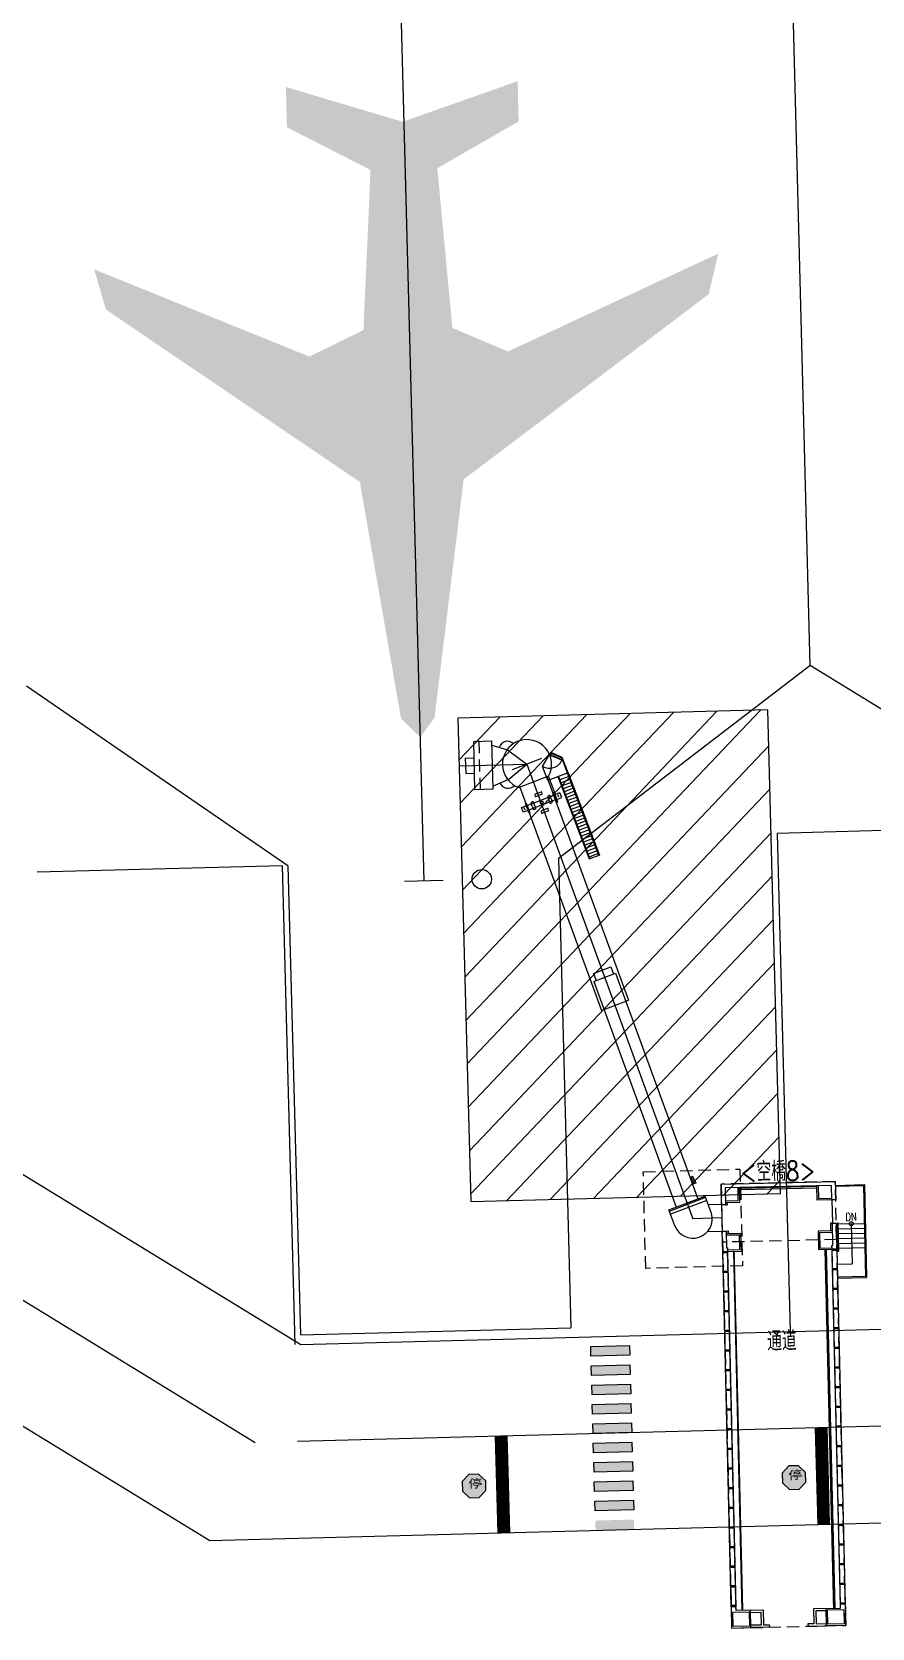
# Model space of a CAD drawing. Extents: x 71210 to 87171, y -11349 to 219.
# Drawn here: x 77401 to 77835, y -7318 to -6493 of the extents above; entities that cross this region are included whole.
import ezdxf
from ezdxf.enums import TextEntityAlignment as Align

# ---------------------------------------------------------------- set-up
doc = ezdxf.new("R2010")
doc.units = 0
doc.linetypes.add('DASHDOT2', pattern=[0.5, 0.25, -0.125, 0, -0.125])
doc.linetypes.add('HIDDEN', pattern=[9.525, 6.35, -3.175])
doc.layers.add('建築', color=7, linetype='Continuous')
doc.styles.add('LMP', font='SIMPLEX.shx', dxfattribs={"width": 0.8, "bigfont": 'lmp.shx'})
doc.styles.add('TC_T1', font='romanc.shx', dxfattribs={"width": 0.8, "bigfont": '@chineset.shx'})

msp = doc.modelspace()

# ---------------------------------------------------------------- hatches: boundary and pattern name
at = {"layer": '建築', "ltscale": 1000}
h = msp.add_hatch(color=256, dxfattribs=at)
h.dxf.hatch_style = 1
h.paths.add_polyline_path([(83121.55, -5771.47), (83115.68, -5774.53), (83110.08, -5772.32), (83107.24, -5766.78), (83109.35, -5760.87), (83115.26, -5758.33), (83120.87, -5760.37), (83123.26, -5765.83)])
h.paths.add_polyline_path([(83411.67, -5650.91), (83418.06, -5649.17), (83423.06, -5652.53), (83424.65, -5658.55), (83421.33, -5663.87), (83415.01, -5665.09), (83409.97, -5661.9), (83408.8, -5656.06)])
h.paths.add_polyline_path([(82083.64, -6006.42), (82082.41, -6001.57), (82078.11, -5999.02), (82073.26, -6000.25), (82070.71, -6004.55), (82071.95, -6009.4), (82076.24, -6011.95), (82081.09, -6010.71)])
h.paths.add_polyline_path([(81772.25, -6123.01), (81773.51, -6127.85), (81777.82, -6130.38), (81782.66, -6129.12), (81785.19, -6124.81), (81783.93, -6119.97), (81779.62, -6117.44), (81774.78, -6118.7)])
h.paths.add_polyline_path([(81988.62, -6214.97), (81993.46, -6213.68), (81995.96, -6209.36), (81994.67, -6204.52), (81990.35, -6202.02), (81985.51, -6203.31), (81983.01, -6207.63), (81984.3, -6212.47)])
h.paths.add_polyline_path([(82119.23, -6883.92), (82114.4, -6885.21), (82111.9, -6889.53), (82113.18, -6894.36), (82117.51, -6896.87), (82122.34, -6895.58), (82124.85, -6891.25), (82123.56, -6886.42)])
h.paths.add_polyline_path([(82271.27, -7154.68), (82275.99, -7153.02), (82278.16, -7148.51), (82276.5, -7143.8), (82272, -7141.63), (82267.28, -7143.28), (82265.11, -7147.79), (82266.77, -7152.51)])
h.paths.add_polyline_path([(81970, -7254.98), (81975, -7255.06), (81978.59, -7251.58), (81978.68, -7246.58), (81975.2, -7242.99), (81970.2, -7242.91), (81966.61, -7246.39), (81966.53, -7251.39)])
h.paths.add_polyline_path([(81821.23, -7131.98), (81821.36, -7136.98), (81824.99, -7140.42), (81829.99, -7140.29), (81833.43, -7136.66), (81833.3, -7131.66), (81829.67, -7128.22), (81824.67, -7128.36)])
h.paths.add_polyline_path([(77964.66, -7187.92), (77964.53, -7182.92), (77960.9, -7179.48), (77955.9, -7179.61), (77952.46, -7183.24), (77952.59, -7188.24), (77956.22, -7191.68), (77961.22, -7191.55)])
h.paths.add_polyline_path([(77788.34, -7238.05), (77788.47, -7243.05), (77792.1, -7246.49), (77797.1, -7246.36), (77800.54, -7242.73), (77800.41, -7237.73), (77796.78, -7234.29), (77791.78, -7234.42)])
h.paths.add_polyline_path([(77623.02, -7242.41), (77623.16, -7247.41), (77626.79, -7250.85), (77631.78, -7250.71), (77635.22, -7247.09), (77635.09, -7242.09), (77631.46, -7238.65), (77626.47, -7238.78)])
h.paths.add_polyline_path([(77374.49, -7105.01), (77377.1, -7100.75), (77375.93, -7095.88), (77371.67, -7093.27), (77366.81, -7094.45), (77364.2, -7098.71), (77365.37, -7103.57), (77369.63, -7106.18)])
h.paths.add_polyline_path([(77247.41, -7137.24), (77247.54, -7142.24), (77251.17, -7145.68), (77256.17, -7145.54), (77259.61, -7141.92), (77259.48, -7136.92), (77255.85, -7133.48), (77250.85, -7133.61)])
h.paths.add_polyline_path([(77037.4, -7097.27), (77037.27, -7092.27), (77033.64, -7088.83), (77028.65, -7088.96), (77025.21, -7092.59), (77025.34, -7097.59), (77028.97, -7101.03), (77033.96, -7100.9)])
h.paths.add_polyline_path([(77074.4, -6308.64), (77074.27, -6303.64), (77070.64, -6300.2), (77065.64, -6300.33), (77062.2, -6303.96), (77062.33, -6308.96), (77065.96, -6312.4), (77070.96, -6312.26)])
for points in [[(77601.31, -6857.7), (77591.36, -6848.13), (77570.07, -6725.8), (77438.87, -6636.68), (77432.75, -6615.87), (77543.93, -6660.97), (77571.94, -6647.33), (77575.58, -6564.49), (77532.38, -6542.47), (77531.88, -6521.67), (77592.22, -6539.62), (77651.58, -6518.65), (77652.13, -6539.45), (77610.1, -6563.62), (77617.9, -6646.17), (77646.57, -6658.38), (77755.34, -6607.73), (77750.27, -6628.83), (77623.73, -6724.44), (77608.64, -6847.69)], [(77689.38, -7172.66), (77689.51, -7177.66), (77709.5, -7177.13), (77709.37, -7172.13)], [(77689.64, -7182.66), (77689.77, -7187.65), (77709.77, -7187.13), (77709.64, -7182.13)], [(77689.91, -7192.65), (77690.04, -7197.65), (77710.03, -7197.13), (77709.9, -7192.13)], [(77690.17, -7202.65), (77690.3, -7207.65), (77710.29, -7207.12), (77710.16, -7202.12)], [(77690.43, -7212.65), (77690.56, -7217.64), (77710.56, -7217.12), (77710.42, -7212.12)], [(77690.69, -7222.64), (77690.83, -7227.64), (77710.82, -7227.12), (77710.69, -7222.12)], [(77690.96, -7232.64), (77691.09, -7237.64), (77711.08, -7237.11), (77710.95, -7232.11)], [(77691.22, -7242.64), (77691.35, -7247.63), (77711.34, -7247.11), (77711.21, -7242.11)], [(77691.48, -7252.63), (77691.61, -7257.63), (77711.61, -7257.1), (77711.48, -7252.11)], [(77691.75, -7262.63), (77691.88, -7267.63), (77711.87, -7267.1), (77711.74, -7262.1)]]:
    msp.add_hatch(color=256, dxfattribs=at).paths.add_polyline_path(points)

# ---------------------------------------------------------------- linework, layer by layer
for p, q in [((77578.46, -5996.02, -12.65), (77603.08, -6931.92, -12.65)), ((77790, -6339.23, -12.65), (77802.66, -6820.62, -12.65)), ((77672.59, -6920.47, -12.65), (77802.66, -6820.62, -12.65)), ((77937.54, -6903.42, -12.65), (77802.72, -6820.61, -12.65)), ((77532.94, -6924.14, -12.65), (77397.8, -6831.26, -12.65)), ((77780.92, -6843.65, -12.65), (77620.78, -6847.86, -12.65)), ((77787.5, -7093.56, -12.65), (77780.92, -6843.65, -12.65)), ((77620.78, -6847.86, -12.65), (77627.36, -7097.77, -12.65)), ((77932.54, -6903.55, -12.65), (77785.66, -6907.41, -12.65)), ((77785.66, -6907.41, -12.65), (77792.43, -7164.95, -12.65)), ((77672.71, -6920.36, -12.65), (77679.09, -7162.93, -12.65)), ((77529.94, -6924.22, -12.65), (77403.34, -6927.55, -12.65)), ((77529.94, -6924.22, -12.65), (77536.45, -7171.68, -12.65)), ((77532.94, -6924.14, -12.65), (77539.32, -7166.6, -12.65)), ((77593.08, -6932.19, 87.67), (77613.08, -6931.66, 87.67)), ((77364.53, -7064.48, -12.65), (77539.51, -7171.6, -12.65)), ((77627.36, -7097.77, -12.65), (77787.5, -7093.56, -12.65)), ((77335.85, -7111.93, -12.65), (77516.03, -7222.24, -12.65)), ((77492.55, -7272.87, -12.65), (81844.68, -7158.4, -12.65)), ((77539.51, -7171.6, -12.65), (78217.73, -7153.76, -12.65)), ((77315.82, -7164.68, -12.65), (77492.55, -7272.87, -12.65)), ((77539.32, -7166.6, -12.65), (77679.09, -7162.93, -12.65)), ((77689.38, -7172.66, -12.65), (77709.37, -7172.13, -12.65)), ((77689.51, -7177.66, -12.65), (77689.38, -7172.66, -12.65)), ((77709.5, -7177.13, -12.65), (77689.51, -7177.66, -12.65)), ((77709.37, -7172.13, -12.65), (77709.5, -7177.13, -12.65)), ((77689.64, -7182.66, -12.65), (77709.64, -7182.13, -12.65)), ((77689.77, -7187.65, -12.65), (77689.64, -7182.66, -12.65)), ((77709.64, -7182.13, -12.65), (77709.77, -7187.13, -12.65)), ((77709.77, -7187.13, -12.65), (77689.77, -7187.65, -12.65)), ((77689.91, -7192.65, -12.65), (77709.9, -7192.13, -12.65)), ((77690.04, -7197.65, -12.65), (77689.91, -7192.65, -12.65)), ((77709.9, -7192.13, -12.65), (77710.03, -7197.13, -12.65)), ((77537.78, -7221.66, -12.65), (78315.15, -7201.22, -12.65)), ((77710.03, -7197.13, -12.65), (77690.04, -7197.65, -12.65)), ((77690.17, -7202.65, -12.65), (77710.16, -7202.12, -12.65)), ((77710.16, -7202.12, -12.65), (77710.29, -7207.12, -12.65)), ((77690.3, -7207.65, -12.65), (77690.17, -7202.65, -12.65)), ((77710.29, -7207.12, -12.65), (77690.3, -7207.65, -12.65)), ((77643.53, -7218.89, -12.65), (77644.86, -7268.87, -12.65)), ((77644.03, -7218.88, -12.65), (77645.36, -7268.85, -12.65)), ((77644.53, -7218.86, -12.65), (77645.86, -7268.84, -12.65)), ((77645.03, -7218.85, -12.65), (77646.36, -7268.82, -12.65)), ((77645.53, -7218.84, -12.65), (77646.86, -7268.8, -12.65)), ((77646.03, -7218.83, -12.65), (77647.36, -7268.79, -12.65)), ((77646.03, -7218.83, -12.65), (77647.36, -7268.79, -12.65)), ((77646.04, -7218.82, -12.65), (77647.35, -7268.8, -12.65)), ((77646.04, -7218.82, -12.65), (77647.35, -7268.81, -12.65)), ((77690.43, -7212.65, -12.65), (77710.42, -7212.12, -12.65)), ((77690.56, -7217.64, -12.65), (77690.43, -7212.65, -12.65)), ((77710.56, -7217.12, -12.65), (77690.56, -7217.64, -12.65)), ((77710.42, -7212.12, -12.65), (77710.56, -7217.12, -12.65)), ((77805.35, -7214.63, -12.65), (77806.68, -7264.61, -12.65)), ((77805.85, -7214.61, -12.65), (77807.18, -7264.59, -12.65)), ((77806.35, -7214.6, -12.65), (77807.68, -7264.58, -12.65)), ((77806.85, -7214.59, -12.65), (77808.18, -7264.57, -12.65)), ((77807.35, -7214.57, -12.65), (77808.68, -7264.55, -12.65)), ((77807.85, -7214.56, -12.65), (77809.18, -7264.54, -12.65)), ((77808.35, -7214.55, -12.65), (77809.68, -7264.52, -12.65)), ((77808.85, -7214.53, -12.65), (77810.18, -7264.51, -12.65)), ((77809.35, -7214.52, -12.65), (77810.68, -7264.49, -12.65)), ((77809.85, -7214.51, -12.65), (77811.18, -7264.48, -12.65)), ((77810.35, -7214.49, -12.65), (77811.67, -7264.46, -12.65)), ((77810.85, -7214.48, -12.65), (77812.17, -7264.45, -12.65)), ((77811.35, -7214.46, -12.65), (77812.67, -7264.44, -12.65)), ((77811.35, -7214.46, -12.65), (77812.67, -7264.44, -12.65)), ((77811.35, -7214.47, -12.65), (77812.67, -7264.45, -12.65)), ((77811.35, -7214.47, -12.65), (77812.67, -7264.43, -12.65)), ((77811.35, -7214.47, -12.65), (77812.67, -7264.43, -12.65)), ((77640.03, -7218.98, -12.65), (77641.36, -7268.97, -12.65)), ((77640.53, -7218.97, -12.65), (77641.86, -7268.95, -12.65)), ((77641.03, -7218.96, -12.65), (77642.36, -7268.94, -12.65)), ((77641.53, -7218.94, -12.65), (77642.86, -7268.92, -12.65)), ((77642.03, -7218.93, -12.65), (77643.36, -7268.91, -12.65)), ((77642.53, -7218.92, -12.65), (77643.86, -7268.9, -12.65)), ((77643.03, -7218.9, -12.65), (77644.36, -7268.88, -12.65)), ((77690.69, -7222.64, -12.65), (77710.69, -7222.12, -12.65)), ((77690.83, -7227.64, -12.65), (77690.69, -7222.64, -12.65)), ((77710.82, -7227.12, -12.65), (77690.83, -7227.64, -12.65)), ((77710.69, -7222.12, -12.65), (77710.82, -7227.12, -12.65)), ((77690.96, -7232.64, -12.65), (77710.95, -7232.11, -12.65)), ((77691.09, -7237.64, -12.65), (77690.96, -7232.64, -12.65)), ((77710.95, -7232.11, -12.65), (77711.08, -7237.11, -12.65)), ((77791.78, -7234.42, -12.65), (77788.34, -7238.05, -12.65)), ((77791.78, -7234.42, -12.65), (77788.34, -7238.05, -12.65)), ((77796.78, -7234.29, -12.65), (77791.78, -7234.42, -12.65)), ((77796.78, -7234.29, -12.65), (77791.78, -7234.42, -12.65)), ((77800.41, -7237.73, -12.65), (77796.78, -7234.29, -12.65)), ((77800.41, -7237.73, -12.65), (77796.78, -7234.29, -12.65)), ((77626.47, -7238.78, -12.65), (77623.02, -7242.41, -12.65)), ((77626.47, -7238.78, -12.65), (77623.02, -7242.41, -12.65)), ((77623.02, -7242.41, -12.65), (77623.16, -7247.41, -12.65)), ((77623.02, -7242.41, -12.65), (77623.16, -7247.41, -12.65)), ((77631.46, -7238.65, -12.65), (77626.47, -7238.78, -12.65)), ((77631.46, -7238.65, -12.65), (77626.47, -7238.78, -12.65)), ((77635.09, -7242.09, -12.65), (77631.46, -7238.65, -12.65)), ((77635.09, -7242.09, -12.65), (77631.46, -7238.65, -12.65)), ((77635.22, -7247.09, -12.65), (77635.09, -7242.09, -12.65)), ((77635.22, -7247.09, -12.65), (77635.09, -7242.09, -12.65)), ((77711.08, -7237.11, -12.65), (77691.09, -7237.64, -12.65)), ((77691.22, -7242.64, -12.65), (77711.21, -7242.11, -12.65)), ((77691.35, -7247.63, -12.65), (77691.22, -7242.64, -12.65)), ((77711.21, -7242.11, -12.65), (77711.34, -7247.11, -12.65)), ((77788.34, -7238.05, -12.65), (77788.47, -7243.05, -12.65)), ((77788.34, -7238.05, -12.65), (77788.47, -7243.05, -12.65)), ((77788.47, -7243.05, -12.65), (77792.1, -7246.49, -12.65)), ((77788.47, -7243.05, -12.65), (77792.1, -7246.49, -12.65)), ((77797.1, -7246.36, -12.65), (77800.54, -7242.73, -12.65)), ((77797.1, -7246.36, -12.65), (77800.54, -7242.73, -12.65)), ((77800.54, -7242.73, -12.65), (77800.41, -7237.73, -12.65)), ((77800.54, -7242.73, -12.65), (77800.41, -7237.73, -12.65)), ((77623.16, -7247.41, -12.65), (77626.79, -7250.85, -12.65)), ((77623.16, -7247.41, -12.65), (77626.79, -7250.85, -12.65)), ((77626.79, -7250.85, -12.65), (77631.78, -7250.71, -12.65)), ((77626.79, -7250.85, -12.65), (77631.78, -7250.71, -12.65)), ((77631.78, -7250.71, -12.65), (77635.22, -7247.09, -12.65)), ((77631.78, -7250.71, -12.65), (77635.22, -7247.09, -12.65)), ((77711.34, -7247.11, -12.65), (77691.35, -7247.63, -12.65)), ((77792.1, -7246.49, -12.65), (77797.1, -7246.36, -12.65)), ((77792.1, -7246.49, -12.65), (77797.1, -7246.36, -12.65)), ((77691.48, -7252.63, -12.65), (77711.48, -7252.11, -12.65)), ((77691.61, -7257.63, -12.65), (77691.48, -7252.63, -12.65)), ((77711.61, -7257.1, -12.65), (77691.61, -7257.63, -12.65)), ((77711.48, -7252.11, -12.65), (77711.61, -7257.1, -12.65))]:
    msp.add_line(p, q, dxfattribs=at)
at = {"layer": '建築', "linetype": 'Continuous', "ltscale": 1000}
for p, q in [((77621.35, -6869.46, -12.65), (77642.39, -6847.29, -12.65)), ((77621.94, -6891.9, -12.65), (77664.83, -6846.7, -12.65)), ((77622.53, -6914.35, -12.65), (77687.27, -6846.11, -12.65)), ((77623.12, -6936.79, -12.65), (77709.71, -6845.52, -12.65)), ((77623.71, -6959.23, -12.65), (77732.16, -6844.93, -12.65)), ((77624.3, -6981.68, -12.65), (77754.6, -6844.34, -12.65)), ((77624.89, -7004.12, -12.65), (77777.04, -6843.75, -12.65)), ((77625.48, -7026.56, -12.65), (77781.41, -6862.21, -12.65)), ((77626.07, -7049, -12.65), (77782, -6884.65, -12.65)), ((77626.66, -7071.45, -12.65), (77782.59, -6907.1, -12.65)), ((77627.25, -7093.89, -12.65), (77783.18, -6929.54, -12.65)), ((77645.92, -7097.28, -12.65), (77783.77, -6951.98, -12.65)), ((77668.36, -7096.69, -12.65), (77784.36, -6974.43, -12.65)), ((77690.8, -7096.1, -12.65), (77784.95, -6996.87, -12.65)), ((77713.25, -7095.51, -12.65), (77785.54, -7019.31, -12.65)), ((77735.69, -7094.92, -12.65), (77786.13, -7041.75, -12.65)), ((77758.13, -7094.33, -12.65), (77786.72, -7064.2, -12.65)), ((77780.57, -7093.74, -12.65), (77787.31, -7086.64, -12.65))]:
    msp.add_line(p, q, dxfattribs=at)
at = {"layer": '建築', "linetype": 'HIDDEN'}
for p, q in [((77631.56, -6859.66, 87.67), (77632.22, -6884.82, 87.67)), ((77716.51, -7082.29, 183.4), (77766.5, -7080.97, 183.4)), ((77717.83, -7132.27, 183.4), (77716.51, -7082.29, 183.4)), ((77766.5, -7080.97, 183.4), (77767.81, -7130.95, 183.4)), ((77815.73, -7087.36, 183.4), (77756.74, -7088.76, 183.4)), ((77756.74, -7088.76, 183.4), (77762.19, -7318.19, 183.4)), ((77821.18, -7316.79, 183.4), (77815.73, -7087.36, 183.4)), ((77816.44, -7117.35, 183.4), (77757.46, -7118.75, 183.4)), ((77757.46, -7118.75, 183.4), (77762.19, -7318.19, 183.4)), ((77821.18, -7316.79, 183.4), (77816.44, -7117.35, 183.4)), ((77767.81, -7130.95, 183.4), (77717.83, -7132.27, 183.4)), ((77762.19, -7318.19, 183.4), (77821.18, -7316.79, 183.4)), ((77762.19, -7318.19, 183.4), (77821.18, -7316.79, 183.4))]:
    msp.add_line(p, q, dxfattribs=at)
at = {"layer": '建築'}
for p, q in [((77638.2, -6861.77, 87.67), (77646.33, -6864.27, 87.67)), ((77621.43, -6872.6, 87.67), (77656.42, -6871.68, 87.67)), ((77624.54, -6868.52, 87.67), (77629.35, -6868.39, 87.67)), ((77624.54, -6868.52, 87.67), (77624.9, -6876.51, 87.67)), ((77646.33, -6864.27, 87.67), (77656.42, -6871.68, 87.67)), ((77647.14, -6879.46, 87.67), (77656.42, -6871.68, 87.67)), ((77663.97, -6868.78, 87.67), (77648.86, -6874.59, 87.67)), ((77656.42, -6871.68, 87.67), (77742.16, -7106.62, 183.4)), ((77664.45, -6872.79, 87.67), (77668.01, -6866.61, 87.67)), ((77669.25, -6865.78, 87.67), (77667.93, -6866.28, 87.67)), ((77674.6, -6869.36, 87.67), (77668.01, -6866.61, 87.67)), ((77669.24, -6866.14, 87.67), (77668.07, -6866.58, 87.67)), ((77674.48, -6869.66, 87.67), (77668.28, -6867.08, 87.67)), ((77669.24, -6866.14, 87.67), (77674.39, -6868.44, 87.67)), ((77674.65, -6868.2, 87.67), (77669.25, -6865.78, 87.67)), ((77677.38, -6876.29, 87.67), (77674.39, -6868.44, 87.67)), ((77674.48, -6869.66, 87.67), (77674.6, -6869.36, 87.67)), ((77677.69, -6876.18, 87.67), (77674.65, -6868.2, 87.67)), ((77624.9, -6876.51, 87.67), (77629.34, -6876.39, 87.67)), ((77667.49, -6877.93, 87.67), (77652.38, -6883.74, 87.67)), ((77667.25, -6880.16, 87.67), (77664.45, -6872.79, 87.67)), ((77666.78, -6878.2, 91.38), (77708.91, -6993.63, 138.41)), ((77677.69, -6876.18, 87.67), (77667.25, -6880.16, 87.67)), ((77678.04, -6878.01, 87.67), (77673.43, -6879.77, 87.67)), ((77678.62, -6879.55, 87.67), (77674.02, -6881.3, 87.67)), ((77652.78, -6883.59, 91.48), (77694.91, -6999.02, 138.51)), ((77660.42, -6887.59, 87.67), (77660.66, -6888.21, 87.67)), ((77662.15, -6886.58, 87.67), (77660.61, -6887.17, 87.67)), ((77661.08, -6888.4, 87.67), (77664.15, -6887.22, 87.67)), ((77662.15, -6886.58, 87.67), (77663.68, -6885.99, 87.67)), ((77664.34, -6886.79, 87.67), (77664.1, -6886.18, 87.67)), ((77667.12, -6888.54, 87.67), (77668.3, -6891.6, 87.67)), ((77667.92, -6887.88, 87.67), (77667.31, -6888.11, 87.67)), ((77668.94, -6889.6, 87.67), (77668.35, -6888.07, 87.67)), ((77670.15, -6886.32, 87.67), (77670.52, -6886.17, 87.67)), ((77670.15, -6886.32, 87.67), (77672.04, -6891.22, 87.67)), ((77672.41, -6891.08, 87.67), (77670.52, -6886.17, 87.67)), ((77679.21, -6881.08, 87.67), (77674.61, -6882.84, 87.67)), ((77679.79, -6882.61, 87.67), (77675.19, -6884.37, 87.67)), ((77680.38, -6884.15, 87.67), (77675.78, -6885.9, 87.67)), ((77680.96, -6885.68, 87.67), (77676.36, -6887.44, 87.67)), ((77681.55, -6887.22, 87.67), (77676.95, -6888.97, 87.67)), ((77682.13, -6888.75, 87.67), (77677.53, -6890.51, 87.67)), ((77656.02, -6891.75, 87.67), (77655.56, -6891.93, 87.67)), ((77655.56, -6891.93, 87.67), (77657.45, -6896.83, 87.67)), ((77656.02, -6891.75, 87.67), (77657.91, -6896.65, 87.67)), ((77657.91, -6896.65, 87.67), (77657.45, -6896.83, 87.67)), ((77659.13, -6893.37, 87.67), (77658.54, -6891.84, 87.67)), ((77659.34, -6891.18, 87.67), (77658.73, -6891.41, 87.67)), ((77659.13, -6893.37, 87.67), (77659.72, -6894.9, 87.67)), ((77660.94, -6894.43, 87.67), (77659.76, -6891.37, 87.67)), ((77660.14, -6895.09, 87.67), (77660.75, -6894.86, 87.67)), ((77663.72, -6896.18, 87.67), (77663.96, -6896.79, 87.67)), ((77666.98, -6894.57, 87.67), (77663.91, -6895.75, 87.67)), ((77665.92, -6896.39, 87.67), (77664.38, -6896.98, 87.67)), ((77665.92, -6896.39, 87.67), (77667.45, -6895.8, 87.67)), ((77667.64, -6895.38, 87.67), (77667.4, -6894.76, 87.67)), ((77668.72, -6891.79, 87.67), (77669.34, -6891.56, 87.67)), ((77668.94, -6889.6, 87.67), (77669.53, -6891.13, 87.67)), ((77672.04, -6891.22, 87.67), (77672.41, -6891.08, 87.67)), ((77682.72, -6890.29, 87.67), (77678.12, -6892.04, 87.67)), ((77683.3, -6891.82, 87.67), (77678.7, -6893.58, 87.67)), ((77683.89, -6893.36, 87.67), (77679.29, -6895.11, 87.67)), ((77684.47, -6894.89, 87.67), (77679.87, -6896.65, 87.67)), ((77685.06, -6896.42, 87.67), (77680.46, -6898.18, 87.67)), ((77685.64, -6897.96, 87.67), (77681.04, -6899.71, 87.67)), ((77686.23, -6899.49, 87.67), (77681.63, -6901.25, 87.67)), ((77686.81, -6901.03, 87.67), (77682.21, -6902.78, 87.67)), ((77687.4, -6902.56, 87.67), (77682.8, -6904.32, 87.67)), ((77687.98, -6904.1, 87.67), (77683.38, -6905.85, 87.67)), ((77690.76, -6979.79, 87.67), (77699.75, -6976.42, 87.67)), ((77699.75, -6976.42, 131.02), (77701.12, -6980.17, 132.55)), ((77690.76, -6979.79, 131.05), (77692.13, -6983.55, 132.58)), ((77691.01, -6983.97, 87.67), (77702.25, -6979.75, 87.67)), ((77691.01, -6983.97, 132.59), (77733.57, -7100.57, 180.1)), ((77702.25, -6979.75, 132.54), (77744.79, -7096.32, 180.04)), ((77694.91, -6999.02, 87.67), (77708.91, -6993.63, 87.67)), ((77742.11, -7084.73, 87.67), (77741.47, -7084.98, 87.67)), ((77741.7, -7085.59, 87.67), (77741.47, -7084.98, 87.67)), ((77741.7, -7085.59, 87.67), (77742.35, -7085.35, 87.67)), ((77741.95, -7086.88, 87.67), (77741.7, -7085.59, 87.67)), ((77743.03, -7086.47, 87.67), (77741.95, -7086.88, 87.67)), ((77741.95, -7086.88, 87.67), (77742.26, -7087.68, 87.67)), ((77742.35, -7085.35, 87.67), (77742.11, -7084.73, 87.67)), ((77743.03, -7086.47, 87.67), (77742.35, -7085.35, 87.67)), ((77743.03, -7086.47, 87.67), (77743.68, -7088.19, 87.67)), ((77729.67, -7102.06, 183.4), (77748.43, -7094.94, 183.4)), ((77741.67, -7087.9, 87.67), (77743.33, -7087.27, 87.67)), ((77743.68, -7088.19, 87.67), (77742.03, -7088.82, 87.67)), ((77751.8, -7103.85, 183.4), (77748.43, -7094.94, 183.4)), ((77756.74, -7088.76, 183.4), (77815.73, -7087.36, 183.4)), ((77757, -7099.51, 183.4), (77756.74, -7088.76, 183.4)), ((77813.77, -7089.41, 183.4), (77758.79, -7090.71, 183.4)), ((77758.79, -7090.71, 183.4), (77759, -7099.46, 183.4)), ((77765.65, -7097.25, 183.4), (77765.49, -7090.55, 183.4)), ((77766.29, -7090.73, 183.4), (77806.28, -7089.78, 183.4)), ((77766.47, -7098.03, 183.4), (77766.29, -7090.53, 183.4)), ((77766.31, -7091.53, 183.4), (77806.3, -7090.58, 183.4)), ((77806.45, -7097.08, 183.4), (77806.28, -7089.58, 183.4)), ((77807.24, -7096.26, 183.4), (77807.08, -7089.56, 183.4)), ((77813.95, -7096.9, 183.4), (77813.77, -7089.41, 183.4)), ((77815.73, -7087.36, 183.4), (77815.95, -7096.86, 183.4)), ((77815.77, -7089.36, 183.4), (77830.77, -7089, 183.4)), ((77815.79, -7089.86, 183.4), (77830.28, -7089.51, 183.4)), ((77830.28, -7089.51, 183.4), (77831.4, -7136.5, 183.4)), ((77830.77, -7089, 183.4), (77831.91, -7136.99, 183.4)), ((77732.76, -7110.21, 183.4), (77729.67, -7102.06, 183.4)), ((77748.71, -7095.68, 183.4), (77729.94, -7102.79, 183.4)), ((77749.29, -7097.21, 183.4), (77730.53, -7104.33, 183.4)), ((77756.97, -7099.23, 183.4), (77750.12, -7099.41, 183.4)), ((77759, -7099.46, 183.4), (77757, -7099.51, 183.4)), ((77757, -7099.51, 183.4), (77757.32, -7113, 183.4)), ((77758.95, -7097.41, 183.4), (77765.65, -7097.25, 183.4)), ((77758.97, -7098.21, 183.4), (77766.47, -7098.03, 183.4)), ((77758.98, -7098.66, 183.4), (77759.18, -7098.65, 183.4)), ((77759, -7099.46, 183.4), (77760, -7099.44, 183.4)), ((77759.18, -7098.65, 183.4), (77759.17, -7098.2, 183.4)), ((77760, -7099.44, 183.4), (77759.97, -7098.19, 183.4)), ((77813.95, -7096.9, 183.4), (77806.45, -7097.08, 183.4)), ((77813.93, -7096.1, 183.4), (77807.24, -7096.26, 183.4)), ((77815.95, -7096.86, 183.4), (77813.95, -7096.9, 183.4)), ((77813.95, -7096.9, 183.4), (77814.24, -7108.9, 183.4)), ((77757.16, -7106.23, 183.4), (77742.16, -7106.62, 183.4)), ((77814.24, -7108.9, 183.4), (77813.24, -7108.92, 183.4)), ((77813.24, -7108.92, 183.4), (77813.33, -7112.92, 183.4)), ((77814.26, -7109.7, 183.4), (77814.06, -7109.7, 183.4)), ((77814.06, -7109.7, 183.4), (77814.13, -7112.9, 183.4)), ((77814.24, -7108.9, 183.4), (77816.24, -7108.85, 183.4)), ((77814.51, -7120.4, 183.4), (77814.24, -7108.9, 183.4)), ((77816.24, -7108.85, 183.4), (77816.56, -7122.35, 183.4)), ((77817.24, -7108.83, 183.4), (77816.74, -7108.84, 183.4)), ((77816.74, -7108.84, 183.4), (77817.07, -7122.84, 183.4)), ((77817.58, -7123.32, 183.4), (77817.24, -7108.83, 183.4)), ((77817.25, -7109.33, 183.4), (77830.74, -7109.01, 183.4)), ((77817.31, -7111.83, 183.4), (77830.8, -7111.51, 183.4)), ((77824, -7109.17, 183.4), (77824.49, -7129.91, 183.4)), ((77757.34, -7113.22, 183.4), (77749.53, -7113.43, 183.4)), ((77757.32, -7113, 183.4), (77759.32, -7112.96, 183.4)), ((77757.57, -7123.75, 183.4), (77757.32, -7113, 183.4)), ((77759.32, -7112.96, 183.4), (77760.32, -7112.93, 183.4)), ((77759.32, -7112.96, 183.4), (77759.53, -7121.7, 183.4)), ((77759.34, -7113.76, 183.4), (77759.54, -7113.75, 183.4)), ((77759.35, -7114.2, 183.4), (77766.85, -7114.03, 183.4)), ((77759.37, -7115, 183.4), (77766.06, -7114.85, 183.4)), ((77759.54, -7113.75, 183.4), (77759.55, -7114.2, 183.4)), ((77760.32, -7112.93, 183.4), (77760.35, -7114.18, 183.4)), ((77766.06, -7114.85, 183.4), (77766.25, -7122.74, 183.4)), ((77766.85, -7114.03, 183.4), (77767.07, -7123.52, 183.4)), ((77814.33, -7112.9, 183.4), (77806.83, -7113.08, 183.4)), ((77806.83, -7113.08, 183.4), (77807.06, -7122.57, 183.4)), ((77814.35, -7113.7, 183.4), (77807.65, -7113.86, 183.4)), ((77807.65, -7113.86, 183.4), (77807.84, -7121.76, 183.4)), ((77816.37, -7114.35, 183.4), (77816.87, -7114.34, 183.4)), ((77816.43, -7116.85, 183.4), (77816.93, -7116.84, 183.4)), ((77816.49, -7119.35, 183.4), (77816.99, -7119.34, 183.4)), ((77817.37, -7114.33, 183.4), (77830.86, -7114.01, 183.4)), ((77817.43, -7116.83, 183.4), (77830.92, -7116.51, 183.4)), ((77817.49, -7119.33, 183.4), (77830.98, -7119.01, 183.4)), ((77760.07, -7123.69, 183.4), (77757.57, -7123.75, 183.4)), ((77757.57, -7123.75, 183.4), (77760.07, -7123.69, 183.4)), ((77760.07, -7123.69, 183.4), (77757.57, -7123.75, 183.4)), ((77761.93, -7307.2, 183.4), (77757.57, -7123.75, 183.4)), ((77760.09, -7124.29, 183.4), (77757.59, -7124.35, 183.4)), ((77759.53, -7121.7, 183.4), (77760.03, -7121.69, 183.4)), ((77760.03, -7121.69, 183.4), (77760.07, -7123.69, 183.4)), ((77766.25, -7122.74, 183.4), (77760.05, -7122.89, 183.4)), ((77767.07, -7123.52, 183.4), (77760.07, -7123.69, 183.4)), ((77760.07, -7123.69, 183.4), (77764.43, -7307.14, 183.4)), ((77763.57, -7123.61, 183.4), (77763.07, -7123.62, 183.4)), ((77763.07, -7123.62, 183.4), (77767.48, -7309.07, 183.4)), ((77767.98, -7309.05, 183.4), (77763.57, -7123.61, 183.4)), ((77807.06, -7122.57, 183.4), (77814.06, -7122.41, 183.4)), ((77807.84, -7121.76, 183.4), (77814.04, -7121.61, 183.4)), ((77810.56, -7122.49, 183.4), (77811.06, -7122.48, 183.4)), ((77814.96, -7307.94, 183.4), (77810.56, -7122.49, 183.4)), ((77811.06, -7122.48, 183.4), (77815.46, -7307.93, 183.4)), ((77814.01, -7120.41, 183.4), (77814.51, -7120.4, 183.4)), ((77814.06, -7122.41, 183.4), (77814.01, -7120.41, 183.4)), ((77816.56, -7122.35, 183.4), (77814.06, -7122.41, 183.4)), ((77814.06, -7122.41, 183.4), (77816.56, -7122.35, 183.4)), ((77816.56, -7122.35, 183.4), (77814.06, -7122.41, 183.4)), ((77818.41, -7305.86, 183.4), (77814.06, -7122.41, 183.4)), ((77816.57, -7122.95, 183.4), (77814.07, -7123.01, 183.4)), ((77816.55, -7121.85, 183.4), (77817.05, -7121.84, 183.4)), ((77816.56, -7122.35, 183.4), (77820.91, -7305.8, 183.4)), ((77817.07, -7122.84, 183.4), (77816.57, -7122.85, 183.4)), ((77816.58, -7123.35, 183.4), (77817.58, -7123.32, 183.4)), ((77817.55, -7121.83, 183.4), (77831.04, -7121.5, 183.4)), ((77760.31, -7133.85, 183.4), (77757.82, -7133.91, 183.4)), ((77760.33, -7134.45, 183.4), (77757.83, -7134.51, 183.4)), ((77816.8, -7132.51, 183.4), (77814.3, -7132.57, 183.4)), ((77816.81, -7133.11, 183.4), (77814.31, -7133.17, 183.4)), ((77816.74, -7130.1, 183.4), (77824.49, -7129.91, 183.4)), ((77816.74, -7130.1, 183.4), (77824.49, -7129.91, 183.4)), ((77760.56, -7144.01, 183.4), (77758.06, -7144.07, 183.4)), ((77760.57, -7144.61, 183.4), (77758.07, -7144.67, 183.4)), ((77817.04, -7142.67, 183.4), (77814.54, -7142.72, 183.4)), ((77817.05, -7143.27, 183.4), (77814.55, -7143.32, 183.4)), ((77831.4, -7136.5, 183.4), (77816.9, -7136.84, 183.4)), ((77816.91, -7137.34, 183.4), (77831.91, -7136.99, 183.4)), ((77817.28, -7152.82, 183.4), (77814.78, -7152.88, 183.4)), ((77760.8, -7154.17, 183.4), (77758.3, -7154.22, 183.4)), ((77760.81, -7154.76, 183.4), (77758.31, -7154.82, 183.4)), ((77817.3, -7153.42, 183.4), (77814.8, -7153.48, 183.4)), ((77761.04, -7164.32, 183.4), (77758.54, -7164.38, 183.4)), ((77761.05, -7164.92, 183.4), (77758.55, -7164.98, 183.4)), ((77817.52, -7162.98, 183.4), (77815.02, -7163.04, 183.4)), ((77817.54, -7163.58, 183.4), (77815.04, -7163.64, 183.4)), ((77761.28, -7174.48, 183.4), (77758.78, -7174.54, 183.4)), ((77761.29, -7175.08, 183.4), (77758.79, -7175.14, 183.4)), ((77817.76, -7173.14, 183.4), (77815.26, -7173.2, 183.4)), ((77817.78, -7173.74, 183.4), (77815.28, -7173.8, 183.4)), ((77761.52, -7184.64, 183.4), (77759.02, -7184.7, 183.4)), ((77761.53, -7185.24, 183.4), (77759.04, -7185.3, 183.4)), ((77818, -7183.3, 183.4), (77815.51, -7183.36, 183.4)), ((77818.02, -7183.9, 183.4), (77815.52, -7183.96, 183.4)), ((77818.25, -7193.46, 183.4), (77815.75, -7193.52, 183.4)), ((77818.26, -7194.06, 183.4), (77815.76, -7194.12, 183.4)), ((77761.76, -7194.8, 183.4), (77759.26, -7194.86, 183.4)), ((77761.78, -7195.4, 183.4), (77759.28, -7195.46, 183.4)), ((77762, -7204.96, 183.4), (77759.5, -7205.02, 183.4)), ((77762.02, -7205.56, 183.4), (77759.52, -7205.62, 183.4)), ((77818.49, -7203.61, 183.4), (77815.99, -7203.67, 183.4)), ((77818.5, -7204.21, 183.4), (77816, -7204.27, 183.4)), ((77762.24, -7215.11, 183.4), (77759.75, -7215.17, 183.4)), ((77762.26, -7215.71, 183.4), (77759.76, -7215.77, 183.4)), ((77818.73, -7213.77, 183.4), (77816.23, -7213.83, 183.4)), ((77818.74, -7214.37, 183.4), (77816.24, -7214.43, 183.4)), ((77762.49, -7225.27, 183.4), (77759.99, -7225.33, 183.4)), ((77762.5, -7225.87, 183.4), (77760, -7225.93, 183.4)), ((77818.97, -7223.93, 183.4), (77816.47, -7223.99, 183.4)), ((77818.98, -7224.53, 183.4), (77816.48, -7224.59, 183.4)), ((77819.21, -7234.09, 183.4), (77816.71, -7234.15, 183.4)), ((77819.23, -7234.69, 183.4), (77816.73, -7234.75, 183.4)), ((77762.73, -7235.43, 183.4), (77760.23, -7235.49, 183.4)), ((77762.74, -7236.03, 183.4), (77760.24, -7236.09, 183.4)), ((77762.97, -7245.59, 183.4), (77760.47, -7245.65, 183.4)), ((77762.98, -7246.19, 183.4), (77760.48, -7246.25, 183.4)), ((77819.45, -7244.25, 183.4), (77816.95, -7244.31, 183.4)), ((77819.47, -7244.85, 183.4), (77816.97, -7244.91, 183.4)), ((77763.21, -7255.75, 183.4), (77760.71, -7255.81, 183.4)), ((77763.22, -7256.35, 183.4), (77760.72, -7256.41, 183.4)), ((77819.69, -7254.41, 183.4), (77817.19, -7254.47, 183.4)), ((77819.71, -7255.01, 183.4), (77817.21, -7255.07, 183.4)), ((77763.45, -7265.91, 183.4), (77760.95, -7265.97, 183.4)), ((77763.46, -7266.51, 183.4), (77760.97, -7266.57, 183.4)), ((77819.93, -7264.56, 183.4), (77817.44, -7264.62, 183.4)), ((77819.95, -7265.16, 183.4), (77817.45, -7265.22, 183.4)), ((77763.69, -7276.06, 183.4), (77761.19, -7276.12, 183.4)), ((77820.18, -7274.72, 183.4), (77817.68, -7274.78, 183.4)), ((77820.19, -7275.32, 183.4), (77817.69, -7275.38, 183.4)), ((77763.71, -7276.66, 183.4), (77761.21, -7276.72, 183.4)), ((77820.42, -7284.88, 183.4), (77817.92, -7284.94, 183.4)), ((77763.93, -7286.22, 183.4), (77761.43, -7286.28, 183.4)), ((77763.95, -7286.82, 183.4), (77761.45, -7286.88, 183.4)), ((77820.43, -7285.48, 183.4), (77817.93, -7285.54, 183.4)), ((77764.17, -7296.38, 183.4), (77761.68, -7296.44, 183.4)), ((77764.19, -7296.98, 183.4), (77761.69, -7297.04, 183.4)), ((77820.66, -7295.04, 183.4), (77818.16, -7295.1, 183.4)), ((77820.67, -7295.64, 183.4), (77818.17, -7295.7, 183.4)), ((77764.42, -7306.54, 183.4), (77761.92, -7306.6, 183.4)), ((77764.43, -7307.14, 183.4), (77761.93, -7307.2, 183.4)), ((77764.43, -7307.14, 183.4), (77761.93, -7307.2, 183.4)), ((77761.93, -7307.2, 183.4), (77762.19, -7318.19, 183.4)), ((77761.93, -7307.2, 183.4), (77761.99, -7309.7, 183.4)), ((77764.48, -7309.14, 183.4), (77764.43, -7307.14, 183.4)), ((77771.98, -7308.96, 183.4), (77764.48, -7309.14, 183.4)), ((77771.98, -7308.96, 183.4), (77778.47, -7308.81, 183.4)), ((77772.19, -7317.96, 183.4), (77771.98, -7308.96, 183.4)), ((77778.47, -7308.81, 183.4), (77778.66, -7316.6, 183.4)), ((77810.96, -7308.03, 183.4), (77804.47, -7308.19, 183.4)), ((77804.47, -7308.19, 183.4), (77804.65, -7315.99, 183.4)), ((77810.99, -7309.23, 183.4), (77805.69, -7309.36, 183.4)), ((77805.69, -7309.36, 183.4), (77805.85, -7315.96, 183.4)), ((77810.96, -7308.03, 183.4), (77818.46, -7307.86, 183.4)), ((77811.18, -7317.03, 183.4), (77810.96, -7308.03, 183.4)), ((77811.78, -7308.81, 183.4), (77820.18, -7308.62, 183.4)), ((77811.96, -7316.21, 183.4), (77811.78, -7308.81, 183.4)), ((77820.9, -7305.2, 183.4), (77818.4, -7305.26, 183.4)), ((77820.91, -7305.8, 183.4), (77818.41, -7305.86, 183.4)), ((77820.91, -7305.8, 183.4), (77818.41, -7305.86, 183.4)), ((77818.46, -7307.86, 183.4), (77818.41, -7305.86, 183.4)), ((77820.18, -7308.62, 183.4), (77820.36, -7316.01, 183.4)), ((77820.18, -7308.62, 183.4), (77820.18, -7308.62, 183.4)), ((77820.91, -7305.8, 183.4), (77821.18, -7316.79, 183.4)), ((77820.91, -7305.8, 183.4), (77820.97, -7308.3, 183.4)), ((77762.8, -7309.98, 183.4), (77771.19, -7309.78, 183.4)), ((77762.97, -7317.38, 183.4), (77762.8, -7309.98, 183.4)), ((77771.37, -7317.18, 183.4), (77762.97, -7317.38, 183.4)), ((77771.19, -7309.78, 183.4), (77771.37, -7317.18, 183.4)), ((77771.19, -7309.78, 183.4), (77771.19, -7309.78, 183.4)), ((77772, -7310.16, 183.4), (77777.3, -7310.03, 183.4)), ((77777.46, -7316.63, 183.4), (77772.16, -7316.76, 183.4)), ((77781.69, -7317.73, 183.4), (77772.19, -7317.96, 183.4)), ((77777.3, -7310.03, 183.4), (77777.46, -7316.63, 183.4)), ((77778.66, -7316.6, 183.4), (77781.66, -7316.53, 183.4)), ((77781.66, -7316.53, 183.4), (77781.69, -7317.73, 183.4)), ((77804.65, -7315.99, 183.4), (77801.65, -7316.06, 183.4)), ((77801.65, -7316.06, 183.4), (77801.68, -7317.26, 183.4)), ((77801.68, -7317.26, 183.4), (77811.18, -7317.03, 183.4)), ((77805.85, -7315.96, 183.4), (77811.15, -7315.83, 183.4)), ((77821.18, -7316.79, 183.4), (77811.18, -7317.03, 183.4)), ((77820.36, -7316.01, 183.4), (77811.96, -7316.21, 183.4)), ((77762.19, -7318.19, 183.4), (77772.19, -7317.96, 183.4))]:
    msp.add_line(p, q, dxfattribs=at)
at = {"layer": '建築', "linetype": 'DASHDOT2', "ltscale": 0.5}
for p, q in [((77764.48, -7309.14, 183.4), (77760.07, -7123.69, 183.4)), ((77767.98, -7309.05, 183.4), (77763.57, -7123.61, 183.4)), ((77814.96, -7307.94, 183.4), (77810.56, -7122.49, 183.4)), ((77818.46, -7307.86, 183.4), (77814.06, -7122.41, 183.4))]:
    msp.add_line(p, q, dxfattribs=at)
at = {"layer": '建築', "elevation": 87.67}
for points in [[(77628.91, -6859.9), (77638.14, -6859.66), (77638.8, -6884.65), (77629.56, -6884.89)], [(77663.8, -6890.87), (77664.41, -6890.64), (77664.88, -6891.86), (77663.65, -6892.33), (77663.18, -6891.11)]]:
    msp.add_lwpolyline(points, close=True, dxfattribs=at)
for points in [[(77638.72, -6883.06), (77647.14, -6879.46)], [(77671.11, -6887.35), (77667.49, -6877.93)], [(77688.69, -6920.7), (77672.47, -6878.17)], [(77672.78, -6878.05), (77689, -6920.58)], [(77693.6, -6918.83), (77677.38, -6876.29)], [(77677.69, -6876.18), (77693.91, -6918.71)], [(77656.5, -6892.97), (77670.62, -6887.54)], [(77674.39, -6888.91), (77673.44, -6886.46), (77670.99, -6887.4)], [(77672.93, -6888.77), (77672.45, -6887.54)], [(77654.53, -6896.55), (77653.58, -6894.09), (77656.04, -6893.15)], [(77656.98, -6895.6), (77654.53, -6896.55)], [(77655.52, -6895.46), (77655.05, -6894.24)], [(77671.57, -6889.99), (77657.44, -6895.43)], [(77671.94, -6889.85), (77674.39, -6888.91)], [(77688.57, -6905.63), (77683.97, -6907.39)], [(77689.16, -6907.17), (77684.55, -6908.92)], [(77689.74, -6908.7), (77685.14, -6910.46)], [(77690.33, -6910.23), (77685.72, -6911.99)], [(77690.91, -6911.77), (77686.31, -6913.52)], [(77691.5, -6913.3), (77686.89, -6915.06)], [(77692.08, -6914.84), (77687.48, -6916.59)], [(77692.67, -6916.37), (77688.06, -6918.13)], [(77693.25, -6917.91), (77688.65, -6919.66)], [(77689, -6920.58), (77688.69, -6920.7)], [(77693.6, -6918.83), (77689, -6920.58)], [(77693.91, -6918.71), (77693.6, -6918.83)]]:
    msp.add_lwpolyline(points, dxfattribs=at)
at = {"layer": '建築', "ltscale": 1000}
msp.add_circle((77633.07, -6931.14, -12.65), 5, dxfattribs=at)
at = {"layer": '建築'}
for centre, radius, start, end in [((77646.33, -6864.27, 87.67), 4.43, 46.15794, 162.91225), ((77656.42, -6871.68, 87.67), 12.72, 330.56393, 251.50534), ((77668.01, -6866.61, 87.67), 7.14, 240.04028, 334.71549), ((77646.55, -6879.71, 87.67), 4.43, 203.12827, 319.18187), ((77660.73, -6887.48, 87.67), 0.328, 111.03463, 201.03463), ((77660.97, -6888.09, 87.67), 0.328, 201.03463, 291.03463), ((77663.8, -6886.3, 87.67), 0.328, 21.03463, 111.03463), ((77664.03, -6886.91, 87.67), 0.328, 291.03463, 21.03463), ((77667.43, -6888.42, 87.67), 0.328, 111.03463, 201.03463), ((77668.04, -6888.18, 87.67), 0.328, 21.03463, 111.03463), ((77658.84, -6891.72, 87.67), 0.328, 111.03463, 201.03463), ((77659.46, -6891.48, 87.67), 0.328, 21.03463, 111.03463), ((77660.02, -6894.79, 87.67), 0.328, 201.03463, 291.03463), ((77660.64, -6894.55, 87.67), 0.328, 291.03463, 21.03463), ((77664.03, -6896.06, 87.67), 0.328, 111.03463, 201.03463), ((77664.27, -6896.67, 87.67), 0.328, 201.03463, 291.03463), ((77667.1, -6894.88, 87.67), 0.328, 21.03463, 111.03463), ((77667.33, -6895.49, 87.67), 0.328, 291.03463, 21.03463), ((77668.61, -6891.48, 87.67), 0.328, 201.03463, 291.03463), ((77669.22, -6891.25, 87.67), 0.328, 291.03463, 21.03463), ((77742.16, -7106.62, 183.4), 10.03, 200.87696, 16.061)]:
    msp.add_arc(centre, radius, start, end, dxfattribs=at)
for centre, major_axis, start_param, end_param in [((77824, -7109.17, 183.4), (-0.707, 0.707), 3.950736, 10.233921), ((77811.62, -7156.47, 183.4), (0.354, 0.354), 5.521532, 8.663125), ((77811.62, -7156.47, 183.4), (0.354, 0.354), 2.37994, 5.521532)]:
    msp.add_ellipse(centre, major_axis=major_axis, ratio=1, start_param=start_param, end_param=end_param, dxfattribs=at)

# ---------------------------------------------------------------- texts
at = {"layer": '建築', "style": 'LMP', "width": 0.8}
for s, height, rotation, oblique, p in [('<空橋8>', 10, 1.3605, 0, (77786.21, -7087.06, 183.4)), ('DN', 4, 1.36049, 360, (77823.96, -7107.61, 183.4)), ('通道', 10, 1.36049, 360, (77788.29, -7174.79, 183.4))]:
    msp.add_text(s, height=height, rotation=rotation, dxfattribs=dict(at, oblique=oblique)).set_placement(p, align=Align.CENTER)
at = {"layer": '建築', "ltscale": 1000, "style": 'TC_T1'}
for p in [(77626.34, -7240.45, -12.65), (77791.66, -7236.09, -12.65)]:
    msp.add_text('停', height=6, rotation=271.76486, dxfattribs=at).set_placement(p)

doc.saveas('drawing.dxf')
